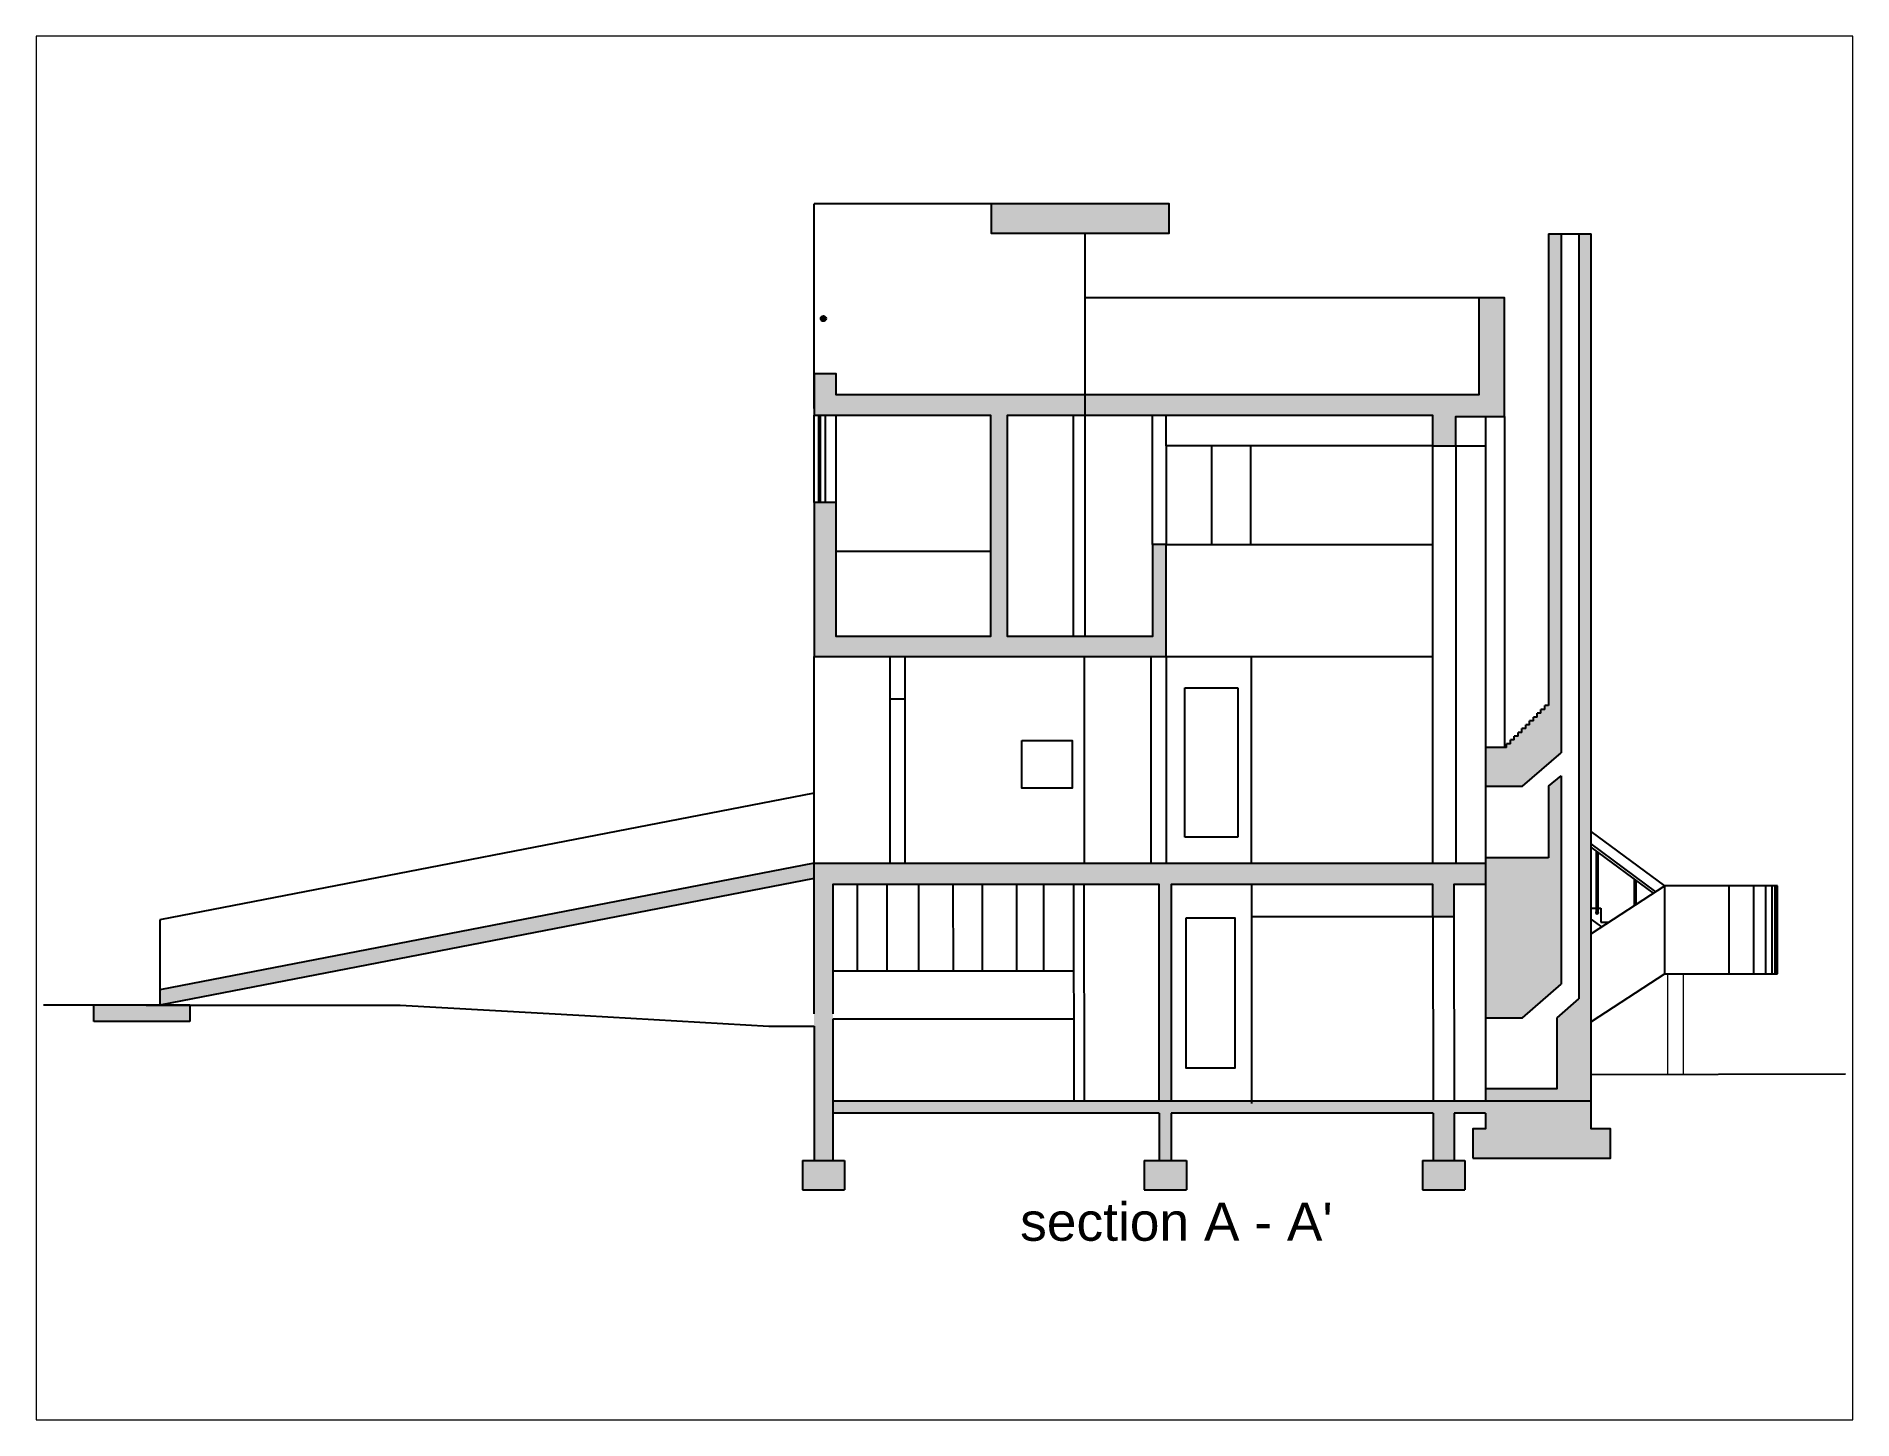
# Paper-space layout 'www.ceco.net' of a CAD drawing. Header units: millimetres. Extents: x 27 to 240, y 20 to 183.
# The model-space entities are those that its viewports show. They can reach past a viewport. Long polylines and large blocks are cut down to what shows.
import ezdxf

# ---------------------------------------------------------------- set-up
doc = ezdxf.new("R2010")
doc.units = ezdxf.units.MM
doc.layers.add('ceco.net 447 Smith House section A-A', color=7, linetype='Continuous')
doc.layers.add('ceco.net Smith House text', color=7, linetype='Continuous', lineweight=15)
doc.styles.add('ceco.net', font='arial.ttf', dxfattribs={"height": 300})

msp = doc.modelspace()

# ---------------------------------------------------------------- hatches: boundary and pattern name
at = {"layer": 'ceco.net 447 Smith House section A-A', "ltscale": 30}
for points in [[(4806, 12538), (4806, 12919), (2472, 12919), (2472, 12538)], [(10333, 12528), (10170, 12528), (10170, 2506), (9881, 2255), (9881, 1327), (8949, 1327), (8949, 1163), (10333, 1163)], [(9937, 5728), (9937, 12528), (9774, 12528), (9774, 6346), (9724, 6346), (9724, 6296), (9674, 6296), (9674, 6246), (9624, 6246), (9624, 6196), (9574, 6196), (9574, 6146), (9524, 6146), (9524, 6096), (9474, 6096), (9474, 6046), (9424, 6046), (9424, 5996), (9374, 5996), (9374, 5946), (9324, 5946), (9324, 5896), (9274, 5896), (9274, 5846), (9224, 5846), (9224, 5796), (8949, 5796), (8949, 5289), (9432, 5289)], [(9198, 11688), (8859, 11688), (8859, 10417), (442, 10417), (442, 10693), (153, 10693), (153, 10152), (2466, 10152), (2466, 7254), (442, 7254), (442, 9007), (153, 9007), (153, 6991), (4764, 6991), (4764, 8456), (4584, 8456), (4584, 7254), (2685, 7254), (2685, 10152), (8253, 10152), (8253, 9750), (8559, 9750), (8559, 10136), (9198, 10136)], [(311, 11417, 1), (242, 11417, 1)], [(8949, 2257), (9432, 2257), (9937, 2696), (9937, 5428), (9772, 5289), (9772, 4351), (8949, 4351)], [(401, 4001), (4672, 4001), (4672, 1163), (4831, 1163), (4831, 4001), (8258, 4001), (8258, 3579), (8532, 3579), (8532, 4001), (8949, 4001), (8949, 4282), (153, 4282), (153, 2309), (401, 2309)], [(8262, 385), (8537, 385), (8537, 1007), (8949, 1007), (8949, 802), (8783, 802), (8783, 417), (10585, 417), (10585, 802), (10333, 802), (10333, 1163), (401, 1163), (401, 2309), (153, 2309), (153, 385), (401, 385), (401, 1007), (4675, 1007), (4675, 385), (4831, 385), (4831, 1007), (8262, 1007)]]:
    msp.add_hatch(color=256, dxfattribs=at).paths.add_polyline_path(points)
h = msp.add_hatch(color=256, dxfattribs=at)
h.paths.add_polyline_path([(-8022, 2422), (-8595, 2422), (-9280, 2422), (-9280, 2209), (-8022, 2208)])
h.paths.add_polyline_path([(153, 4083), (153, 4282), (-8415, 2621), (-8415, 2423)])
h = msp.add_hatch(color=256, dxfattribs=at)
h.paths.add_polyline_path([(0, 385), (0, 0), (554, 0), (554, 385)])
h.paths.add_polyline_path([(5030, 0), (5030, 385), (4476, 385), (4476, 0)])
h.paths.add_polyline_path([(8676, 0), (8676, 385), (8123, 385), (8123, 0)])

# ---------------------------------------------------------------- linework, layer by layer
for p, q in [((9774, 12528), (10333, 12528)), ((9774, 12528), (9774, 6346)), ((9937, 12528), (9937, 5728)), ((10170, 12528), (10170, 2506)), ((8949, 10136), (8949, 1163)), ((9198, 10136), (9198, 5796)), ((1146, 6436), (1344, 6436)), ((5008, 6578), (5705, 6578)), ((5008, 4623), (5008, 6578)), ((5705, 6578), (5705, 4623)), ((9624, 6196), (9574, 6196)), ((9574, 6146), (9574, 6196)), ((9674, 6246), (9624, 6246)), ((9624, 6196), (9624, 6246)), ((9724, 6296), (9674, 6296)), ((9674, 6246), (9674, 6296)), ((9774, 6346), (9724, 6346)), ((9724, 6296), (9724, 6346)), ((9424, 5996), (9374, 5996)), ((9374, 5946), (9374, 5996)), ((9474, 6046), (9424, 6046)), ((9424, 5996), (9424, 6046)), ((9524, 6096), (9474, 6096)), ((9474, 6046), (9474, 6096)), ((9574, 6146), (9524, 6146)), ((9524, 6096), (9524, 6146)), ((9224, 5796), (8949, 5796)), ((9274, 5846), (9224, 5846)), ((9224, 5796), (9224, 5846)), ((9324, 5896), (9274, 5896)), ((9274, 5846), (9274, 5896)), ((9374, 5946), (9324, 5946)), ((9324, 5896), (9324, 5946)), ((9432, 5289), (9937, 5728)), ((8949, 5289), (9432, 5289)), ((9772, 5289), (9937, 5428)), ((9772, 5289), (9772, 4351)), ((9937, 5428), (9937, 2696)), ((153, 5199), (-8415, 3538)), ((5705, 4623), (5008, 4623)), ((11298, 3984), (10333, 4699)), ((11179, 3907), (10333, 4535)), ((9772, 4351), (8949, 4351)), ((11148, 3887), (10333, 4491)), ((10399, 4442), (10399, 3636)), ((10418, 4428), (10418, 3636)), ((153, 4282), (-8415, 2621)), ((153, 4083), (-8415, 2423)), ((10896, 4073), (10896, 3723)), ((10915, 4059), (10915, 3736)), ((11298, 3984), (10333, 3357)), ((11298, 2831), (11298, 3984)), ((12771, 3984), (11298, 3984)), ((12141, 2831), (12141, 3984)), ((12461, 2831), (12461, 3984)), ((12621, 2831), (12621, 3984)), ((12701, 2831), (12701, 3984)), ((12741, 2831), (12741, 3984)), ((12761, 2831), (12761, 3984)), ((12771, 2831), (12771, 3984)), ((10333, 3693), (10399, 3693)), ((10418, 3693), (10460, 3693)), ((10460, 3693), (10460, 3511)), ((-8415, 3538), (-8415, 2423)), ((10469, 3446), (10333, 3547)), ((10460, 3511), (10569, 3511)), ((9432, 2257), (9937, 2696)), ((11298, 2831), (10333, 2204)), ((11298, 2831), (12771, 2831)), ((-8595, 2422), (-9939, 2422)), ((-8022, 2422), (-9280, 2423)), ((-9280, 2209), (-9280, 2423)), ((-8595, 2422), (-5266, 2422)), ((-8022, 2422), (-8022, 2208)), ((-5266, 2422), (-2848, 2285)), ((9884, 2257), (10170, 2506)), ((-8022, 2208), (-9280, 2209)), ((-2848, 2285), (-441, 2148)), ((-441, 2148), (153, 2148)), ((153, 2148), (153, 385)), ((401, 2237), (401, 385)), ((10333, 1514), (13663, 1521)), ((4675, 1007), (4675, 385)), ((4831, 1007), (4831, 385)), ((8537, 1163), (8262, 1163)), ((0, 385), (0, 0)), ((0, 385), (554, 385)), ((153, 385), (401, 385)), ((554, 385), (554, 0)), ((4476, 385), (4476, 0)), ((4476, 385), (5030, 385)), ((4675, 385), (4831, 385)), ((5030, 385), (5030, 0)), ((8123, 385), (8123, 0)), ((8123, 385), (8676, 385)), ((8262, 385), (8537, 385)), ((8676, 385), (8676, 0)), ((0, 0), (554, 0)), ((4476, 0), (5030, 0)), ((8123, 0), (8676, 0))]:
    msp.add_line(p, q, dxfattribs=at)
at = {"layer": 'ceco.net 447 Smith House section A-A'}
for p, q in [((153, 9007), (153, 10152)), ((216, 9007), (216, 10152)), ((235, 10152), (235, 9007)), ((298, 10152), (298, 9007)), ((442, 9007), (442, 10152)), ((5883, 4001), (5883, 1135)), ((8262, 1163), (401, 1163)), ((4675, 1007), (401, 1007)), ((8262, 1007), (4831, 1007)), ((8949, 1163), (8537, 1163)), ((8949, 1007), (8537, 1007))]:
    msp.add_line(p, q, dxfattribs=at)
at = {"layer": 'ceco.net 447 Smith House section A-A', "lineweight": 13}
for p, q in [((11330, 2831), (11330, 1516)), ((11541, 1517), (11541, 2831))]:
    msp.add_line(p, q, dxfattribs=at)
at = {"layer": 'ceco.net 447 Smith House section A-A'}
for points in [[(2472, 12919), (153, 12919)], [(153, 10241), (153, 12919)], [(3702, 12538), (3702, 9964)], [(10333, 1163), (10333, 12528)], [(153, 6991), (4764, 6991), (4764, 8456), (4584, 8456), (4584, 7254), (2685, 7254), (2685, 10152), (8253, 10152), (8253, 9750), (8559, 9750), (8559, 10136), (9198, 10136), (9198, 11688), (8859, 11688), (8859, 10417), (442, 10417), (442, 10693), (153, 10693), (153, 10152), (2466, 10152), (2466, 7254), (442, 7254), (442, 9007), (153, 9007), (153, 6991)], [(8859, 11688), (3702, 11688)], [(3546, 10152), (3546, 7254)], [(3702, 10152), (3702, 7254)], [(4584, 8456), (4584, 10152)], [(4764, 9750), (4764, 10152)], [(8253, 9750), (4764, 9750), (4764, 8456)], [(5357, 9750), (5357, 8456)], [(5870, 9750), (5870, 8456)], [(8253, 9750), (8253, 4282)], [(8559, 9750), (8949, 9750)], [(8559, 9750), (8559, 4282)], [(442, 8368), (2466, 8368)], [(4764, 8456), (8253, 8456)], [(153, 4282), (153, 6991)], [(1146, 6991), (1146, 4282)], [(1344, 6991), (1344, 4282)], [(3690, 6991), (3690, 4282)], [(4566, 6991), (4566, 4282)], [(4764, 6991), (8253, 6991)], [(4764, 6991), (4764, 4282)], [(5883, 4282), (5883, 6991)], [(2876, 5888), (3532, 5888), (3532, 5264), (2876, 5264), (2876, 5888)], [(153, 2309), (153, 4282), (8949, 4282), (8949, 4001), (8532, 4001), (8532, 3579), (8258, 3579), (8258, 4001), (4831, 4001), (4831, 1163)], [(4672, 1163), (4672, 4001), (401, 4001), (401, 2309)], [(720, 4001), (720, 2867)], [(1105, 4001), (1105, 2867)], [(1522, 4001), (1522, 2867)], [(1971, 4001), (1977, 2867)], [(2355, 4001), (2355, 2867)], [(2804, 4001), (2804, 2867)], [(3157, 4001), (3157, 2867)], [(3552, 4001), (3557, 1153)], [(3687, 4001), (3692, 1154)], [(8258, 3579), (5883, 3579)], [(8258, 3579), (8262, 1162)], [(8532, 3579), (8537, 1163)], [(5028, 3567), (5665, 3567), (5665, 1595), (5028, 1595), (5028, 3567)], [(3554, 2867), (401, 2867)], [(3555, 2237), (401, 2237)], [(8949, 2257), (9432, 2257)], [(9881, 2257), (9881, 1327), (8949, 1327)], [(8262, 1007), (8262, 385)], [(8537, 1007), (8537, 385)], [(8783, 417), (10585, 417), (10585, 802), (10333, 802), (10333, 1163), (8949, 1163)], [(8949, 1007), (8949, 802), (8783, 802), (8783, 417)]]:
    msp.add_lwpolyline(points, dxfattribs=at)
msp.add_lwpolyline([(2472, 12919), (2472, 12538), (4806, 12538), (4806, 12919), (2472, 12919)], close=True, dxfattribs=at)
at = {"layer": 'ceco.net 447 Smith House section A-A', "ltscale": 30}
msp.add_circle((276, 11417), 34.9, dxfattribs=at)
for radius, start, end in [(17, 123.6086, 56.3914), (9.42, 180, 0)]:
    msp.add_arc((10409, 3636), radius, start, end, dxfattribs=at)

# ---------------------------------------------------------------- texts
at = {"layer": 'ceco.net Smith House text', "ltscale": 30, "insert": (4899, -419), "char_height": 500, "width": 7376.11, "attachment_point": 5, "style": 'ceco.net'}
msp.add_mtext("section A - A'", dxfattribs=at)

psp = doc.layouts.new('www.ceco.net')

# ---------------------------------------------------------------- viewports
at = {"layer": '0'}
psp.add_viewport(center=(133.35, 101.6), size=(213.36, 162.56), view_center_point=(1861.84, 6053.02), view_height=18125.0915, dxfattribs=at)

doc.saveas('drawing.dxf')
